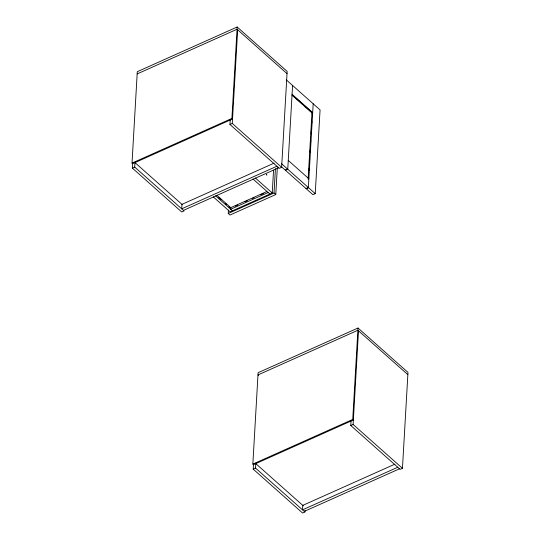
<?xml version="1.0" encoding="UTF-8"?>
<svg xmlns="http://www.w3.org/2000/svg" width="540" height="540" viewBox="0 0 540 540"><rect width="100%" height="100%" fill="white"/><g stroke="black" fill="none" stroke-linecap="round" stroke-linejoin="round"><path stroke-width="0.81" d="M237.181 27L231.91 118.415L232.538 118.969L132.638 163.654L132.017 163.1L137.288 71.685L237.181 27L287.159 71.408L281.63 167.299L279.295 168.345L229.946 124.484L230.236 119.468M135 162.067L134.717 167.083L184.066 210.944L181.737 211.984L132.381 168.129L132.671 163.114M281.63 167.299L232.274 123.444L237.674 29.795M277.324 167.69L275.778 194.542L229.993 215.021L228.245 213.469L228.44 210.107M358.007 328.016L352.735 419.432L353.363 419.985L253.469 464.67L252.841 464.117L258.113 372.701L358.007 328.016L407.983 372.425L402.455 468.315L400.127 469.361L350.771 425.5L351.061 420.485M304.992 510.287L304.891 511.961L302.562 513L253.213 469.145L253.496 464.13M304.891 511.961L255.542 468.099L255.832 463.084M213.253 196.857L230.121 211.849L272.241 193.003L273.557 170.168M275.778 194.542L274.03 192.989L275.434 168.656M292.579 85.469L287.753 169.216L285.424 170.255M308.151 178.652L311.972 112.435L306.97 107.993M309.008 170.66L309.15 168.102M309.535 161.433L309.683 158.888M310.068 152.199L310.216 149.681M310.601 142.978L310.75 140.454M311.135 133.765L311.33 130.39M311.708 123.721L311.857 121.156M312.242 114.507L312.343 112.766M313.193 103.788L308.367 187.529L306.038 188.575M281.671 166.928L312.91 194.684L315.238 193.637L320.072 109.897L286.335 79.92M402.455 468.315L353.106 424.46L358.506 330.811M137.16 73.919L237.053 29.234L287.03 73.649M132.017 163.1L231.91 118.415M132.381 168.129L134.717 167.083M229.946 124.484L232.274 123.444M274.111 163.134L181.946 204.356L181.69 208.832L276.925 166.232M183.438 210.384L278.674 167.785M266.726 191.579L230.796 207.65L230.702 209.25L268.164 192.497M235.285 206.145L237.593 205.112M244.931 201.832L247.226 200.806M252.578 198.41L254.104 197.728M260.672 194.792L263.743 193.415M228.245 213.469L274.03 192.989M308.124 179.078L308.873 178.74L288.259 160.421M252.841 464.117L352.735 419.432M253.213 469.145L255.542 468.099M350.771 425.5L353.106 424.46M394.936 464.15L302.778 505.373L302.522 509.848L397.751 467.249M304.27 511.4L399.499 468.801M292.072 94.257L312.687 112.577L311.938 112.914L291.951 95.148M295.103 97.443L296.973 99.11M297.263 99.367L302.92 104.389M304.803 106.069L306.686 107.744M281.509 163.661L315.238 193.637M287.003 169.547L286.625 169.216L285.795 169.587L286.173 169.918M307.618 187.866L307.996 188.197L307.159 188.575L306.788 188.237M255.38 178.018L272.241 193.003M253.044 179.057L269.912 194.049M216.925 195.332L230.668 207.542M218.693 197.566L221.211 199.807M225.173 203.324L226.422 204.437M228.919 206.658L230.168 207.765M215.588 195.818L232.45 210.803M407.855 374.666L357.878 330.25L257.985 374.936L258.613 375.496M134.973 162.608L182.453 204.802M255.798 463.624L303.278 505.818M266.544 174.609L266.848 175.115L266.571 174.569"/></g></svg>
